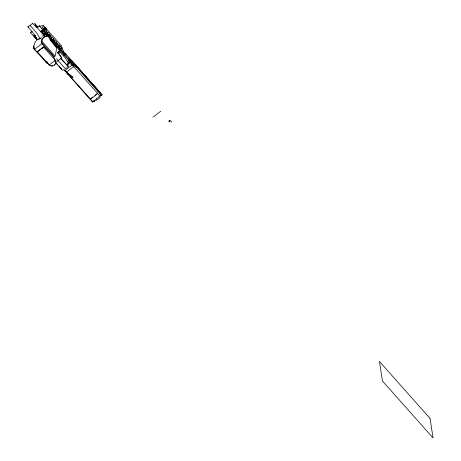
<?xml version="1.0" encoding="UTF-8"?>
<svg xmlns="http://www.w3.org/2000/svg" width="461" height="461" viewBox="0 0 461 461"><rect width="100%" height="100%" fill="white"/><g stroke="black" fill="none" stroke-linecap="round" stroke-linejoin="round"><path stroke-width="0.69" d="M49.31 64.488L46.889 63.094L33.261 48.18L33.699 45.564M37.226 52.202C35.474 50.468 33.451 48.388 34.085 45.731M41.991 41.45L42.429 38.833L44.907 36.361L46.428 36.609L47.183 35.376L47.869 35.987L50.261 38.764L50.485 40.199L51.188 41.208L56.709 48.077L55.199 56.179L41.991 41.45L41.213 42.055C44.25 48.993 52.519 52.785 55.072 60.045L54.94 60.656M55.147 40.407L54.363 41.012L53.32 43.242L54.104 42.637L55.147 40.407L54.692 39.894L53.66 42.141L52.877 42.74L53.689 41.824M54.352 44.049L54.335 44.371L55.118 43.766L56.138 41.513L56.594 42.032L55.487 44.175L54.703 44.78L55.81 42.631L56.594 42.032M46.492 33.682L45.829 34.955L46.613 34.35L47.777 32.109L48.232 32.627L47.051 34.829L47.99 35.849L49.137 33.641L49.592 34.154L48.503 36.413L49.298 37.283L50.353 35.007L50.808 35.52L49.73 37.756L50.67 38.805L49.892 39.404L64.062 55.234L64.794 54.317M54.479 56.449L54.415 56.784L53.902 56.334L41.213 42.055L41.651 39.433L44.123 36.966L44.786 37.024M58.069 51.77C61.215 53.43 58.374 54.692 58.172 51.165L59.221 51.35L65.347 57.982L68.868 63.825L69.934 63.601L70.89 64.102L73.489 66.286L99.916 96.021L102.198 94.799L62.823 50.71M34.218 44.942L34.932 42.51L36.765 40.188M55.597 45.783L56.38 45.178L57.464 43.006L57.913 43.518L56.784 45.622L56 46.221L55.677 45.541M37.612 39.041L36.863 39.617L36.004 38.655L36.361 37.698M63.941 69.617L92.528 102.071L99.916 96.021L102.175 94.874M57.539 46.106L56.945 47.287L57.729 46.682L58.818 44.533L59.273 45.051L58.144 47.149L57.36 47.748L58.489 45.651L59.273 45.051M58.754 47.471C57.17 50.105 60.166 46.843 60.039 45.904L60.489 46.417C59.1 49.955 57.262 49.494 60.489 46.417M36.004 38.655L36.753 38.084L36.286 37.56L35.537 38.13L34.615 37.099L35.313 35.63M40.591 31.365L42.844 29.625M41.749 32.668L44.008 30.927M43.691 33.325L43.132 34.396L45.391 32.656L44.377 31.521L45.374 29.677L44.919 29.17L43.951 31.043L43.219 30.219L44.302 28.207L43.847 27.689L42.787 29.74L39.277 25.81L37.018 27.551L32.253 23.171L32.328 23.649L28.006 26.986L34.99 35.036M45.391 32.656L46.452 30.622L46.907 31.135L45.823 33.14L43.565 34.88L44.648 32.875M45.823 33.14L46.509 33.907L45.57 34.673L46.267 35.428L47.448 33.227L48.232 32.627M47.604 35.693L48.353 34.241L48.808 34.759L47.783 36.661L48.566 36.056M50.67 38.805L51.799 36.632L52.254 37.151L51.102 39.283L50.318 39.888L51.471 37.75L52.254 37.151M52.502 39.675L51.632 41.352L52.41 40.747L53.534 38.586L53.989 39.099L52.842 41.225L52.058 41.83L53.205 39.704L53.989 39.099M55.925 45.057L56.68 43.611L57.135 44.123L56.363 45.553M60.477 49.46C58.322 51.367 61.676 48.578 61.48 47.529L61.935 48.042L60.812 50.128L60.028 50.733L61.152 48.647L61.935 48.042M32.161 31.296L30.547 32.541L34.102 36.528L34.615 35.566M41.79 30.42L40.96 31.959L43.219 30.219M50.808 35.52L48.999 38.027L49.926 37.589M43.207 31.25L42.118 33.261L44.435 31.411M33.042 35.341L33.25 34.984M41.772 28.605L43.484 25.632L61.665 45.991L62.293 48.82L63.439 51.194M100.337 97.046L97.916 99.334L95.64 100.665M38.568 39.577L38.926 39.231M42.614 29.51L44.302 28.207M45.829 29.884L44.654 28.242L45.409 27.879L46.411 29.435L45.241 27.793M34.102 36.528L34.852 35.952L35.364 36.523L34.615 37.099M45.409 27.879L44.654 28.242M35.474 35.699L34.494 36.459L37.278 39.565M41.017 31.849L43.276 30.109M43.772 30.818L44.901 29.948M35.918 37.514L35.681 38.038L34.973 36.926M35.831 38.2L36.811 37.439M45.213 32.443L46.907 31.135M43.19 34.293L45.449 32.552M43.622 34.777L45.881 33.036M45.991 34.644L46.774 34.039M45.944 34.742L46.722 34.137L46.509 33.907L44.25 35.647L37.018 27.551M46.382 35.209L47.206 34.529M46.267 35.428L47.051 34.829M47.183 35.376L46.094 36.396L46.878 35.791M48.808 34.759L49.592 34.154M33.261 48.18L34.01 47.61M50.353 35.007L49.569 35.612L50.024 36.125M34.621 49.269L41.824 43.714M50.013 39.168L50.796 38.568M50.445 39.652L51.229 39.052M53.534 38.586L52.75 39.191L53.205 39.704M41.721 48.733L43.686 47.212L43.547 47.471L43.184 47.057L37.422 51.499L37.468 51.863L49.125 64.984A3.711 3.244 -16.5 0 0 53.464 65.675L54.289 65.18A3.711 3.244 -16.5 0 0 55.643 62.051L54.888 60.541L49.379 64.961M37.468 51.863L43.225 47.42L43.184 47.057M51.747 41.121L52.531 40.516M52.179 41.605L53.153 41.219M53.338 42.913L54.121 42.308M54.784 44.533L55.562 43.933M57.135 44.123L57.913 43.518M57.037 47.068L57.815 46.469M57.464 47.552L58.247 46.953M60.039 45.904L59.256 46.509L59.711 47.022M58.253 48.44L59.037 47.835M58.68 48.924L59.463 48.319M60.126 50.549L60.91 49.944L69.715 59.849L68.943 60.449L68.868 59.97L69.64 59.371L101.253 95.335L100.475 95.94M58.144 52.185L59.221 51.35M59.377 54.329L61.705 57.844L55.487 62.644L62.944 70.533M60.754 58.144L67.381 65.399L67.358 63.987L68.337 63.232M56.478 58.778L65.076 68.453L65.479 68.585L68.182 66.493L67.888 64.586L68.868 63.825M73.679 64.309L72.907 64.909L72.832 64.431L73.604 63.837M63.687 69.657L64.903 70.585L72.106 65.036M66.459 71.709L66.344 72.204L73.086 77.454L66.315 72.025M66.344 72.204L73.541 66.649L72.855 64.874L64.01 54.917L64.062 55.234M92.891 97.017L90.385 98.954A11.709 3.849 -41.6 0 0 93.952 96.603L94.038 96.539A11.681 3.838 -41.6 0 0 97.582 93.399L94.949 95.427M92.528 102.071L94.689 100.953L92.713 101.576L64.903 70.585M93.468 101.535L94.211 100.959L93.272 101.495M153.069 117.152L160.733 111.245M168.835 121.076L169.913 120.246M168.83 121.762L169.884 120.949M169.625 121.393L170.697 120.563M170.835 122.298L171.884 121.485M43.818 29.988L44.919 29.17M43.72 30.91L45.374 29.677M39.185 39.052L41.323 37.865L38.171 39.104M91.745 83.614L92.056 83.447L100.043 92.575L98.637 90.99M39.709 26.214L43.484 25.632M96.228 98.867L96.787 98.787M41.79 36.056L44.331 35.946M54.888 60.541L55.648 62.062A3.751 3.469 -8.8 0 1 54.26 64.984M68.182 66.493L60.725 58.599M60.212 67.358L60.316 68.038L61.549 69.34M70.481 59.826L71.645 60.431L97.231 89.405M28.432 26.79L27.931 26.508L28.006 26.986M64.949 71.046L66.286 71.841L67.779 74.227L66.73 72.354M39.277 25.81L39.807 26.139M30.547 32.541L31.077 32.875M68.055 61.083C66.903 60.639 69.663 63.987 69.167 62.477M72.855 64.874L76.509 67.496M38.102 27.314L34.529 23.05L36.488 27.136M45.956 62.46L46.469 62.915M44.936 28.334C43.138 27.187 46.964 31.78 45.777 29.383M57.913 52.652C56.219 51.096 58.806 55.159 58.783 53.885M56.38 45.178L56.784 45.622M51.102 39.283L52.41 40.747M52.842 41.225L53.66 42.141M54.104 42.637L55.118 43.766M55.487 44.175L57.729 46.682M58.144 47.149L58.945 48.042M59.365 48.509L60.385 49.65M60.812 50.128L64.84 54.629M65.232 53.833L66.159 54.876M68.954 57.994L69.882 59.037M79.753 70.066L85.919 76.958M87.342 78.549L89.238 80.669M91.134 82.784L92.557 84.375M96.349 88.616L101.092 93.917M68.868 59.97L72.832 64.431M59.388 55.055L61.705 57.844M67.358 63.987L67.888 64.586M30.115 25.355L37.099 33.411L39.577 37.767M43.686 47.212L55.072 60.045M61.134 68.781L61.67 69.381M46.463 61.278L47.886 62.886M46.993 32.714L47.448 33.227M51.015 37.237L51.471 37.75M55.355 42.118L55.81 42.631M60.696 48.134L61.152 48.647M55.983 62.713L57.389 64.304M58.789 65.894L61.474 68.862M40.597 49.748L40.234 49.333L40.274 49.696M35.635 37.479L35.808 37.779M55.141 60.512L55.493 61.261M55.643 62.051L55.378 61.244M91.151 82.548L75.385 64.765M69.64 59.371L69.715 59.849M35.935 38.027A1.469 0.288 52.4 0 1 35.912 38.367L35.595 38.182A1.613 0.317 52.4 0 1 34.61 37.082L34.212 36.465A1.469 0.288 52.4 0 1 34.091 36.212M52.675 65.721A3.751 3.469 -8.8 0 1 50.917 65.71M44.988 27.585L46.67 29.688L45.051 27.551M68.51 60.351L70.084 62.321L68.51 60.351M430.044 418.398L379.449 361.476L382.474 381.028L433.069 437.95L430.044 418.398"/></g></svg>
